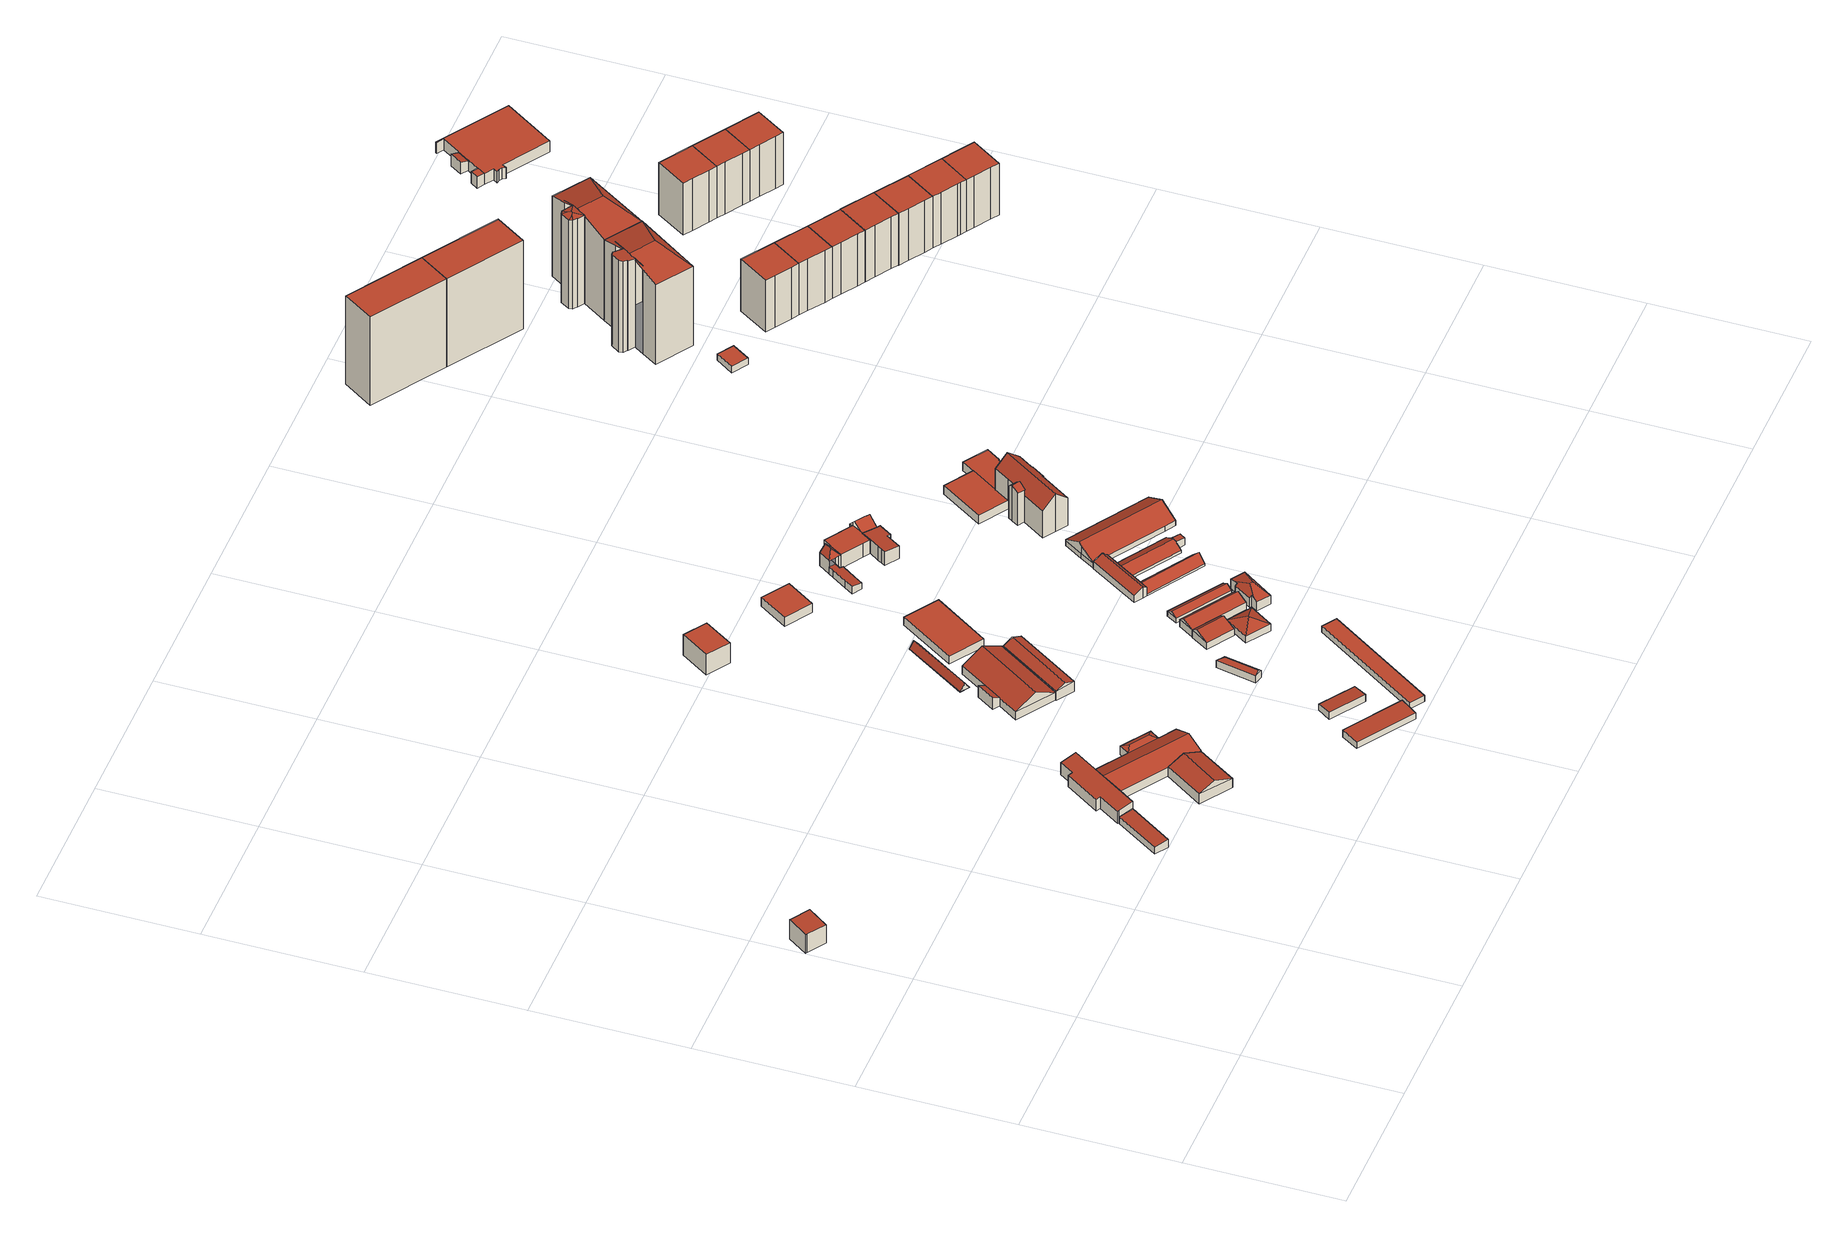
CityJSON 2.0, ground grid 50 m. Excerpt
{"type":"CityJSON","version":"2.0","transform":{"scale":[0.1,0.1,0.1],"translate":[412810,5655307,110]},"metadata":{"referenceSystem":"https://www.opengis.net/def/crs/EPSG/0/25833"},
"CityObjects":{
"building1":{"type":"Building","attributes":{"Dachtyp_tdc":"tdcPolyFlatRoof","Gemeindeschluessel":14612000,"Dachneigung":3.54,"QualitaetDacherkennung":55,"Geometrietyp2DReferenz":"3000","measuredHeight":7.43,"function":"31001_2000","roofType":"2100"},"geometry":[{"type":"Solid","lod":"2","boundaries":[[[[0,1,2,3]],[[1,4,5,2]],[[4,6,7,5]],[[6,8,9,7]],[[8,10,11,9]],[[10,0,3,11]],[[10,8,6,4,1,0]],[[3,2,5,7,9,11]]]],"semantics":{"surfaces":[{"type":"WallSurface"},{"type":"RoofSurface"},{"type":"GroundSurface"}],"values":[[0,0,0,0,0,0,1,2]]}}]},
"building2":{"type":"Building","attributes":{"name":"Botanischer Garten der Technischen Universität Dresden","Dachtyp_tdc":"tdcPolyFlatRoof","Gemeindeschluessel":14612000,"Dachneigung":5.53,"QualitaetDacherkennung":78,"Geometrietyp2DReferenz":"3000","measuredHeight":3,"function":"31001_3023","roofType":"2100"},"geometry":[{"type":"Solid","lod":"2","boundaries":[[[[12,13,14,15]],[[13,16,17,14]],[[16,18,19,17]],[[18,12,15,19]],[[18,16,13,12]],[[15,14,17,19]]]],"semantics":{"surfaces":[{"type":"WallSurface"},{"type":"RoofSurface"},{"type":"GroundSurface"}],"values":[[0,0,0,0,1,2]]}}]},
"building3":{"type":"Building","attributes":{"name":"Botanischer Garten der Technischen Universität Dresden","Dachtyp_tdc":"tdcPolyFlatRoof","Gemeindeschluessel":14612000,"Dachneigung":10.25,"QualitaetDacherkennung":73,"Geometrietyp2DReferenz":"3000","measuredHeight":5.51,"function":"31001_3023","roofType":"2100"},"geometry":[{"type":"Solid","lod":"2","boundaries":[[[[20,21,22,23]],[[21,24,25,22]],[[24,26,27,25]],[[26,28,29,27]],[[28,30,31,29]],[[30,32,33,31]],[[32,34,35,33]],[[34,36,37,35]],[[36,38,39,37]],[[38,40,41,39]],[[40,20,23,41]],[[40,38,36,34,32,30,28,26,24,21,20]],[[23,22,25,27,29,31,33,35,37,39,41]]]],"semantics":{"surfaces":[{"type":"WallSurface"},{"type":"RoofSurface"},{"type":"GroundSurface"}],"values":[[0,0,0,0,0,0,0,0,0,0,0,1,2]]}}]},
"building4":{"type":"Building","attributes":{"name":"Botanischer Garten der Technischen Universität Dresden","Dachtyp_tdc":"tdcGableRoof","Gemeindeschluessel":14612000,"Dachneigung":22.83,"QualitaetDacherkennung":67,"Geometrietyp2DReferenz":"3000","measuredHeight":5.96,"function":"31001_3023","roofType":"3100"},"geometry":[{"type":"Solid","lod":"2","boundaries":[[[[42,43,44,45]],[[43,46,47,44]],[[46,48,49,47]],[[48,42,45,49]],[[46,43,50]],[[42,48,51]],[[43,42,51,50]],[[48,46,50,51]],[[45,44,47,49]]]],"semantics":{"surfaces":[{"type":"WallSurface"},{"type":"RoofSurface"},{"type":"GroundSurface"}],"values":[[0,0,0,0,0,0,1,1,2]]}}]},
"building5":{"type":"Building","attributes":{"name":"Botanischer Garten der Technischen Universität Dresden","Gemeindeschluessel":14612000,"Geometrietyp2DReferenz":"3000","function":"31001_3023","roofType":"9999"},"children":["building5-1","building5-2"]},
"building5-1":{"type":"BuildingPart","attributes":{"Dachtyp_tdc":"tdcFreeFormRoof","Dachneigung":22.62,"QualitaetDacherkennung":15,"Geometrietyp2DReferenz":"3000","measuredHeight":3.88,"roofType":"5000"},"parents":["building5"],"geometry":[{"type":"MultiSurface","lod":"2","boundaries":[[[52,53,54,55]],[[53,56,57,54]],[[56,58,59,57]],[[60,58,56]],[[61,60,56,53]],[[61,53,52]],[[60,61,52,58]],[[55,54,57,59]]],"semantics":{"surfaces":[{"type":"WallSurface"},{"type":"RoofSurface"},{"type":"GroundSurface"}],"values":[0,0,0,1,1,1,1,2]}}]},
"building5-2":{"type":"BuildingPart","attributes":{"Dachtyp_tdc":"tdcGableRoof","Dachneigung":22.24,"QualitaetDacherkennung":70,"Geometrietyp2DReferenz":"3000","measuredHeight":5.74,"roofType":"3100"},"parents":["building5"],"geometry":[{"type":"MultiSurface","lod":"2","boundaries":[[[62,63,64,59,58]],[[63,65,66,64]],[[65,67,68,66]],[[67,69,70,68]],[[69,71,72,70]],[[71,73,74,72]],[[73,75,52,55,74]],[[63,62,75,73,76,77,65]],[[69,67,77,76,71]],[[65,77,67]],[[76,73,71]],[[55,59,64,66,68,70,72,74]]],"semantics":{"surfaces":[{"type":"WallSurface"},{"type":"RoofSurface"},{"type":"GroundSurface"}],"values":[0,0,0,0,0,0,0,1,1,0,0,2]}}]},
"building6":{"type":"Building","attributes":{"name":"Botanischer Garten der Technischen Universität Dresden","Dachtyp_tdc":"tdcPolyFlatRoof","Gemeindeschluessel":14612000,"Dachneigung":4.32,"QualitaetDacherkennung":72,"Geometrietyp2DReferenz":"3000","measuredHeight":2.77,"function":"31001_3023","roofType":"2100"},"geometry":[{"type":"Solid","lod":"2","boundaries":[[[[78,79,80,81]],[[79,82,83,80]],[[82,84,85,83]],[[84,78,81,85]],[[84,82,79,78]],[[81,80,83,85]]]],"semantics":{"surfaces":[{"type":"WallSurface"},{"type":"RoofSurface"},{"type":"GroundSurface"}],"values":[[0,0,0,0,1,2]]}}]},
"building7":{"type":"Building","attributes":{"name":"Botanischer Garten der Technischen Universität Dresden","Dachtyp_tdc":"tdcPolyFlatRoof","Gemeindeschluessel":14612000,"Dachneigung":4.02,"QualitaetDacherkennung":81,"Geometrietyp2DReferenz":"3000","measuredHeight":2.57,"function":"31001_3023","roofType":"2100"},"geometry":[{"type":"Solid","lod":"2","boundaries":[[[[86,87,88,89]],[[87,90,91,88]],[[90,92,93,91]],[[92,86,89,93]],[[92,90,87,86]],[[89,88,91,93]]]],"semantics":{"surfaces":[{"type":"WallSurface"},{"type":"RoofSurface"},{"type":"GroundSurface"}],"values":[[0,0,0,0,1,2]]}}]},
"building8":{"type":"Building","attributes":{"name":"Botanischer Garten der Technischen Universität Dresden","Gemeindeschluessel":14612000,"Geometrietyp2DReferenz":"3000","function":"31001_3023","roofType":"9999"},"children":["building8-1","building8-2"]},
"building8-1":{"type":"BuildingPart","attributes":{"Dachtyp_tdc":"tdcGableRoof","Dachneigung":27.25,"QualitaetDacherkennung":62,"Geometrietyp2DReferenz":"3000","measuredHeight":6.7,"roofType":"3100"},"parents":["building8"],"geometry":[{"type":"MultiSurface","lod":"2","boundaries":[[[94,95,96,97]],[[95,98,99,96]],[[98,100,101,99]],[[100,102,103,101]],[[102,104,105,103]],[[104,102,106,107,95,94]],[[98,107,106,100]],[[106,102,100]],[[95,107,98]],[[105,97,96,99,101,103]]],"semantics":{"surfaces":[{"type":"WallSurface"},{"type":"RoofSurface"},{"type":"GroundSurface"}],"values":[0,0,0,0,0,1,1,0,0,2]}}]},
"building8-2":{"type":"BuildingPart","attributes":{"Dachtyp_tdc":"tdcPolyFlatRoof","Dachneigung":26.25,"QualitaetDacherkennung":67,"Geometrietyp2DReferenz":"3000","measuredHeight":4.37,"roofType":"2100"},"parents":["building8"],"geometry":[{"type":"MultiSurface","lod":"2","boundaries":[[[108,109,94,97,110]],[[111,112,113,105,104]],[[112,108,110,113]],[[112,111,109,108]],[[110,97,105,113]]],"semantics":{"surfaces":[{"type":"WallSurface"},{"type":"RoofSurface"},{"type":"GroundSurface"}],"values":[0,0,0,1,2]}}]},
"building9":{"type":"Building","attributes":{"name":"Botanischer Garten der Technischen Universität Dresden","Dachtyp_tdc":"tdcFreeFormRoof","Gemeindeschluessel":14612000,"Dachneigung":52.84,"QualitaetDacherkennung":47,"Geometrietyp2DReferenz":"3000","measuredHeight":2.51,"function":"31001_3023","roofType":"5000"},"geometry":[{"type":"Solid","lod":"2","boundaries":[[[[114,115,116,117]],[[115,118,119,116]],[[118,120,121,119]],[[120,114,117,121]],[[122,120,118]],[[123,122,118,115]],[[123,115,114]],[[122,123,114,120]],[[117,116,119,121]]]],"semantics":{"surfaces":[{"type":"WallSurface"},{"type":"RoofSurface"},{"type":"GroundSurface"}],"values":[[0,0,0,0,0,1,0,1,2]]}}]},
"building10":{"type":"Building","attributes":{"name":"Botanischer Garten der Technischen Universität Dresden","Dachtyp_tdc":"tdcGableRoof","Gemeindeschluessel":14612000,"Dachneigung":26.02,"QualitaetDacherkennung":59,"Geometrietyp2DReferenz":"3000","measuredHeight":5.06,"function":"31001_3023","roofType":"3100"},"geometry":[{"type":"Solid","lod":"2","boundaries":[[[[124,125,126,127]],[[125,128,129,126]],[[128,130,131,129]],[[130,124,127,131]],[[128,125,132]],[[124,130,133]],[[125,124,133,132]],[[130,128,132,133]],[[127,126,129,131]]]],"semantics":{"surfaces":[{"type":"WallSurface"},{"type":"RoofSurface"},{"type":"GroundSurface"}],"values":[[0,0,0,0,0,0,1,1,2]]}}]},
"building11":{"type":"Building","attributes":{"name":"Botanischer Garten der Technischen Universität Dresden","Dachtyp_tdc":"tdcFreeFormRoof","Gemeindeschluessel":14612000,"Dachneigung":35.93,"QualitaetDacherkennung":25,"Geometrietyp2DReferenz":"3000","measuredHeight":3.64,"function":"31001_3023","roofType":"5000"},"geometry":[{"type":"Solid","lod":"2","boundaries":[[[[134,135,136,137]],[[135,138,139,136]],[[138,140,141,139]],[[140,134,137,141]],[[142,143,140,138]],[[142,138,135]],[[143,142,135,134]],[[143,134,140]],[[137,136,139,141]]]],"semantics":{"surfaces":[{"type":"WallSurface"},{"type":"RoofSurface"},{"type":"GroundSurface"}],"values":[[0,0,0,0,1,1,1,0,2]]}}]},
"building12":{"type":"Building","attributes":{"Dachtyp_tdc":"tdcPolyFlatRoof","Gemeindeschluessel":14612000,"Dachneigung":0,"QualitaetDacherkennung":75,"Geometrietyp2DReferenz":"3000","measuredHeight":7.71,"function":"31001_2000","roofType":"1000"},"geometry":[{"type":"Solid","lod":"2","boundaries":[[[[144,145,146,147]],[[145,148,149,146]],[[148,150,151,149]],[[150,144,147,151]],[[150,148,145,144]],[[147,146,149,151]]]],"semantics":{"surfaces":[{"type":"WallSurface"},{"type":"RoofSurface"},{"type":"GroundSurface"}],"values":[[0,0,0,0,1,2]]}}]},
"building13":{"type":"Building","attributes":{"name":"Botanischer Garten der Technischen Universität Dresden","Dachtyp_tdc":"tdcPolyFlatRoof","Gemeindeschluessel":14612000,"Dachneigung":0,"QualitaetDacherkennung":78,"Geometrietyp2DReferenz":"3000","measuredHeight":2.26,"function":"31001_3023","roofType":"1000"},"geometry":[{"type":"Solid","lod":"2","boundaries":[[[[152,153,154,155]],[[153,156,157,154]],[[156,158,159,157]],[[158,152,155,159]],[[158,156,153,152]],[[155,154,157,159]]]],"semantics":{"surfaces":[{"type":"WallSurface"},{"type":"RoofSurface"},{"type":"GroundSurface"}],"values":[[0,0,0,0,1,2]]}}]},
"building14":{"type":"Building","attributes":{"name":"Botanischer Garten der Technischen Universität Dresden","Dachtyp_tdc":"tdcPolyFlatRoof","Gemeindeschluessel":14612000,"Dachneigung":0,"QualitaetDacherkennung":34,"Geometrietyp2DReferenz":"3000","measuredHeight":3,"function":"31001_3023","roofType":"1000"},"geometry":[{"type":"Solid","lod":"2","boundaries":[[[[160,161,162,163]],[[161,164,165,162]],[[164,166,167,165]],[[166,160,163,167]],[[166,164,161,160]],[[163,162,165,167]]]],"semantics":{"surfaces":[{"type":"WallSurface"},{"type":"RoofSurface"},{"type":"GroundSurface"}],"values":[[0,0,0,0,1,2]]}}]},
"building15":{"type":"Building","attributes":{"name":"Botanischer Garten der Technischen Universität Dresden","Dachtyp_tdc":"tdcGableRoof","Gemeindeschluessel":14612000,"Dachneigung":20.56,"QualitaetDacherkennung":50,"Geometrietyp2DReferenz":"3000","measuredHeight":4.34,"function":"31001_3023","roofType":"3100"},"geometry":[{"type":"Solid","lod":"2","boundaries":[[[[168,169,170,171]],[[169,172,173,170]],[[172,174,175,173]],[[174,168,171,175]],[[172,169,176]],[[168,174,177]],[[169,168,177,176]],[[174,172,176,177]],[[171,170,173,175]]]],"semantics":{"surfaces":[{"type":"WallSurface"},{"type":"RoofSurface"},{"type":"GroundSurface"}],"values":[[0,0,0,0,0,0,1,1,2]]}}]},
"building16":{"type":"Building","attributes":{"name":"Botanischer Garten der Technischen Universität Dresden","Dachtyp_tdc":"tdcFreeFormRoof","Gemeindeschluessel":14612000,"Dachneigung":25.49,"QualitaetDacherkennung":22,"Geometrietyp2DReferenz":"3000","measuredHeight":4.76,"function":"31001_3023","roofType":"5000"},"geometry":[{"type":"Solid","lod":"2","boundaries":[[[[178,179,180,181]],[[179,182,183,180]],[[182,184,185,183]],[[184,178,181,185]],[[186,187,184,182]],[[186,182,179]],[[187,186,179,178]],[[187,178,184]],[[181,180,183,185]]]],"semantics":{"surfaces":[{"type":"WallSurface"},{"type":"RoofSurface"},{"type":"GroundSurface"}],"values":[[0,0,0,0,1,1,1,1,2]]}}]},
"building17":{"type":"Building","attributes":{"Dachtyp_tdc":"tdcPolyFlatRoof","Gemeindeschluessel":14612000,"Dachneigung":0,"QualitaetDacherkennung":91,"Geometrietyp2DReferenz":"3000","measuredHeight":3.35,"function":"31001_2000","roofType":"1000"},"geometry":[{"type":"Solid","lod":"2","boundaries":[[[[188,189,190,191]],[[189,192,193,190]],[[192,194,195,193]],[[194,188,191,195]],[[194,192,189,188]],[[191,190,193,195]]]],"semantics":{"surfaces":[{"type":"WallSurface"},{"type":"RoofSurface"},{"type":"GroundSurface"}],"values":[[0,0,0,0,1,2]]}}]},
"building18":{"type":"Building","attributes":{"name":"Botanischer Garten der Technischen Universität Dresden","Dachtyp_tdc":"tdcGableRoof","Gemeindeschluessel":14612000,"Dachneigung":21.24,"QualitaetDacherkennung":56,"Geometrietyp2DReferenz":"3000","measuredHeight":4.22,"function":"31001_3023","roofType":"3100"},"geometry":[{"type":"Solid","lod":"2","boundaries":[[[[196,197,198,199]],[[197,200,201,198]],[[200,202,203,201]],[[202,196,199,203]],[[200,197,204]],[[196,202,205]],[[197,196,205,204]],[[202,200,204,205]],[[199,198,201,203]]]],"semantics":{"surfaces":[{"type":"WallSurface"},{"type":"RoofSurface"},{"type":"GroundSurface"}],"values":[[0,0,0,0,0,0,1,1,2]]}}]},
"building19":{"type":"Building","attributes":{"name":"Botanischer Garten der Technischen Universität Dresden","Dachtyp_tdc":"tdcGableRoof","Gemeindeschluessel":14612000,"Dachneigung":30.75,"QualitaetDacherkennung":60,"Geometrietyp2DReferenz":"3000","measuredHeight":3.03,"function":"31001_3023","roofType":"3100"},"geometry":[{"type":"Solid","lod":"2","boundaries":[[[[206,207,208,209]],[[207,210,211,208]],[[210,212,213,211]],[[212,206,209,213]],[[210,207,214]],[[206,212,215]],[[207,206,215,214]],[[212,210,214,215]],[[209,208,211,213]]]],"semantics":{"surfaces":[{"type":"WallSurface"},{"type":"RoofSurface"},{"type":"GroundSurface"}],"values":[[0,0,0,0,0,0,1,1,2]]}}]},
"building20":{"type":"Building","attributes":{"name":"Botanischer Garten der Technischen Universität Dresden","Dachtyp_tdc":"tdcFreeFormRoof","Gemeindeschluessel":14612000,"Dachneigung":17.38,"QualitaetDacherkennung":49,"Geometrietyp2DReferenz":"3000","measuredHeight":5.72,"function":"31001_3023","roofType":"5000"},"geometry":[{"type":"Solid","lod":"2","boundaries":[[[[216,217,218,219]],[[217,220,221,218]],[[220,222,223,221]],[[222,224,225,223]],[[224,226,227,225]],[[226,228,229,227]],[[228,230,231,229]],[[230,216,219,231]],[[232,233,224,222,220,217,234]],[[228,235,230]],[[230,235,232,234,216]],[[228,226,233,232,235]],[[217,216,234]],[[226,224,233]],[[219,218,221,223,225,227,229,231]]]],"semantics":{"surfaces":[{"type":"WallSurface"},{"type":"RoofSurface"},{"type":"GroundSurface"}],"values":[[0,0,0,0,0,0,0,0,1,1,1,1,0,0,2]]}}]},
"building21":{"type":"Building","attributes":{"name":"Botanischer Garten der Technischen Universität Dresden","Dachtyp_tdc":"tdcGableRoof","Gemeindeschluessel":14612000,"Dachneigung":25,"QualitaetDacherkennung":39,"Geometrietyp2DReferenz":"3000","measuredHeight":4.21,"function":"31001_3023","roofType":"3100"},"geometry":[{"type":"Solid","lod":"2","boundaries":[[[[236,237,238,239]],[[237,240,241,238]],[[240,242,243,241]],[[242,244,245,243]],[[244,246,247,245]],[[246,248,249,247]],[[248,250,251,249]],[[250,252,253,251]],[[252,254,255,253]],[[254,256,257,255]],[[256,236,239,257]],[[252,250,248,246]],[[246,244,242,240,237,236,256,254,252]],[[239,238,241,243,245,247,249,251,253,255,257]]]],"semantics":{"surfaces":[{"type":"WallSurface"},{"type":"RoofSurface"},{"type":"GroundSurface"}],"values":[[0,0,0,0,0,0,0,0,0,0,0,1,1,2]]}}]},
"building22":{"type":"Building","attributes":{"name":"Botanischer Garten der Technischen Universität Dresden","Dachtyp_tdc":"tdcFreeFormRoof","Gemeindeschluessel":14612000,"Dachneigung":41.84,"QualitaetDacherkennung":37,"Geometrietyp2DReferenz":"3000","measuredHeight":3.21,"function":"31001_3023","roofType":"5000"},"geometry":[{"type":"Solid","lod":"2","boundaries":[[[[258,259,260,261]],[[259,262,263,260]],[[262,264,265,263]],[[264,258,261,265]],[[266,264,262]],[[267,266,262,259]],[[267,259,258]],[[266,267,258,264]],[[261,260,263,265]]]],"semantics":{"surfaces":[{"type":"WallSurface"},{"type":"RoofSurface"},{"type":"GroundSurface"}],"values":[[0,0,0,0,0,1,0,1,2]]}}]},
"building23":{"type":"Building","attributes":{"name":"Botanischer Garten der Technischen Universität Dresden","Gemeindeschluessel":14612000,"Geometrietyp2DReferenz":"3000","function":"31001_3023","roofType":"9999"},"children":["building23-1","building23-2","building23-3","building23-4"]},
"building23-1":{"type":"BuildingPart","attributes":{"Dachtyp_tdc":"tdcPolyFlatRoof","Dachneigung":5.89,"QualitaetDacherkennung":60,"Geometrietyp2DReferenz":"3000","measuredHeight":2.79,"roofType":"2100"},"parents":["building23"],"geometry":[{"type":"MultiSurface","lod":"2","boundaries":[[[268,269,270,271]],[[269,272,273,270]],[[272,274,275,273]],[[274,276,277,275]],[[276,278,279,277]],[[278,280,281,279]],[[280,282,283,281]],[[282,284,285,283]],[[284,282,280,278,276,274,272,269,268]],[[271,270,273,275,277,279,281,283,285]]],"semantics":{"surfaces":[{"type":"WallSurface"},{"type":"RoofSurface"},{"type":"GroundSurface"}],"values":[0,0,0,0,0,0,0,0,1,2]}}]},
"building23-2":{"type":"BuildingPart","attributes":{"Dachtyp_tdc":"tdcPolyFlatRoof","Dachneigung":0,"QualitaetDacherkennung":46,"Geometrietyp2DReferenz":"3000","measuredHeight":5.2,"roofType":"1000"},"parents":["building23"],"geometry":[{"type":"MultiSurface","lod":"2","boundaries":[[[286,287,288,289,290]],[[287,291,292,288]],[[291,293,294,292]],[[295,296,297,298,299]],[[296,300,301,302,297]],[[296,295,293,291,287,286,303,300]],[[302,289,288,292,294,298,297]]],"semantics":{"surfaces":[{"type":"WallSurface"},{"type":"RoofSurface"},{"type":"GroundSurface"}],"values":[0,0,0,0,0,1,2]}}]},
"building23-3":{"type":"BuildingPart","attributes":{"Dachtyp_tdc":"tdcFreeFormRoof","Dachneigung":46.63,"QualitaetDacherkennung":18,"Geometrietyp2DReferenz":"3000","measuredHeight":7.2,"roofType":"5000"},"parents":["building23"],"geometry":[{"type":"MultiSurface","lod":"2","boundaries":[[[304,305,306,294]],[[305,307,268,271,306]],[[308,309,310,285,284]],[[309,311,312,310]],[[311,299,298,312]],[[311,309,308,313]],[[308,307,305,304,313]],[[304,299,311,313]],[[306,271,285,310,312,298,294]]],"semantics":{"surfaces":[{"type":"WallSurface"},{"type":"RoofSurface"},{"type":"GroundSurface"}],"values":[0,0,0,0,0,1,1,1,2]}}]},
"building23-4":{"type":"BuildingPart","attributes":{"Dachtyp_tdc":"tdcGableRoof","Dachneigung":36.79,"QualitaetDacherkennung":11,"Geometrietyp2DReferenz":"3000","measuredHeight":7.29,"roofType":"3100"},"parents":["building23"],"geometry":[{"type":"MultiSurface","lod":"2","boundaries":[[[314,315,316,317]],[[315,290,289,316]],[[301,318,319,302]],[[318,314,317,319]],[[318,320,321,322,314]],[[315,322,321,303,290]],[[300,320,301]],[[301,320,318]],[[314,322,315]],[[317,316,289,302,319]]],"semantics":{"surfaces":[{"type":"WallSurface"},{"type":"RoofSurface"},{"type":"GroundSurface"}],"values":[0,0,0,0,1,1,0,0,0,2]}}]},
"building24":{"type":"Building","attributes":{"name":"Botanischer Garten der Technischen Universität Dresden","Dachtyp_tdc":"tdcPolyFlatRoof","Gemeindeschluessel":14612000,"Dachneigung":5.19,"QualitaetDacherkennung":68,"Geometrietyp2DReferenz":"3000","measuredHeight":5.17,"function":"31001_3023","roofType":"2100"},"geometry":[{"type":"Solid","lod":"2","boundaries":[[[[323,324,325,326]],[[324,327,328,325]],[[327,329,330,328]],[[329,331,332,330]],[[331,333,334,332]],[[333,335,336,334]],[[335,337,338,336]],[[337,339,340,338]],[[339,341,342,340]],[[341,323,326,342]],[[341,339,337,335,333,331,329,327,324,323]],[[326,325,328,330,332,334,336,338,340,342]]]],"semantics":{"surfaces":[{"type":"WallSurface"},{"type":"RoofSurface"},{"type":"GroundSurface"}],"values":[[0,0,0,0,0,0,0,0,0,0,1,2]]}}]},
"building25":{"type":"Building","attributes":{"name":"Botanischer Garten der Technischen Universität Dresden","Gemeindeschluessel":14612000,"Geometrietyp2DReferenz":"3000","function":"31001_3023","roofType":"9999"},"children":["building25-1","building25-2"]},
"building25-1":{"type":"BuildingPart","attributes":{"Dachtyp_tdc":"tdcPolyFlatRoof","Dachneigung":4.58,"QualitaetDacherkennung":38,"Geometrietyp2DReferenz":"3000","measuredHeight":3,"roofType":"2100"},"parents":["building25"],"geometry":[{"type":"MultiSurface","lod":"2","boundaries":[[[343,344,345,346,347]],[[348,349,350]],[[348,351,352,349]],[[351,343,347,352]],[[351,348,353,354,355,344,343]],[[347,346,356,349,352]]],"semantics":{"surfaces":[{"type":"WallSurface"},{"type":"RoofSurface"},{"type":"GroundSurface"}],"values":[0,0,0,0,1,2]}}]},
"building25-2":{"type":"BuildingPart","attributes":{"Dachtyp_tdc":"tdcGableRoof","Dachneigung":31.6,"QualitaetDacherkennung":53,"Geometrietyp2DReferenz":"3000","measuredHeight":3.16,"roofType":"3100"},"parents":["building25"],"geometry":[{"type":"MultiSurface","lod":"2","boundaries":[[[357,358,359,360]],[[358,361,362,359]],[[361,350,349,362]],[[345,363,364,346]],[[365,353,350,361,358,357]],[[357,366,363,345,355,365]],[[364,367,360,359,362,349,356,346]],[[363,366,367,364]],[[366,357,360,367]]],"semantics":{"surfaces":[{"type":"WallSurface"},{"type":"RoofSurface"},{"type":"GroundSurface"}],"values":[0,0,0,0,1,1,2,0,0]}}]},
"building26":{"type":"Building","attributes":{"name":"Botanischer Garten der Technischen Universität Dresden","Dachtyp_tdc":"tdcGableRoof","Gemeindeschluessel":14612000,"Dachneigung":29.39,"QualitaetDacherkennung":63,"Geometrietyp2DReferenz":"3000","measuredHeight":5.51,"function":"31001_3023","roofType":"3100"},"geometry":[{"type":"Solid","lod":"2","boundaries":[[[[368,369,370,371]],[[372,373,374,375,376]],[[377,373,372]],[[378,379,380,381,382,383,384]],[[385,386,379,378]],[[386,377,380,379]],[[377,372,381,380]],[[372,376,382,381]],[[376,368,383,382]],[[368,371,384,383]],[[371,385,378,384]],[[386,385,371,370,374,373,377]],[[375,374,370,369]],[[376,375,369,368]]]],"semantics":{"surfaces":[{"type":"WallSurface"},{"type":"GroundSurface"},{"type":"RoofSurface"}],"values":[[0,0,0,1,0,0,0,0,0,0,0,2,2,0]]}}]},
"building27":{"type":"Building","attributes":{"name":"Botanischer Garten der Technischen Universität Dresden","Gemeindeschluessel":14612000,"Geometrietyp2DReferenz":"3000","function":"31001_3023","roofType":"9999"},"children":["building27-1","building27-2"]},
"building27-1":{"type":"BuildingPart","attributes":{"Dachtyp_tdc":"tdcFreeFormRoof","Dachneigung":41.44,"QualitaetDacherkennung":62,"Geometrietyp2DReferenz":"3000","measuredHeight":14.4,"roofType":"5000"},"parents":["building27"],"geometry":[{"type":"MultiSurface","lod":"2","boundaries":[[[387,388,389,390]],[[388,391,392,389]],[[391,393,394,392]],[[393,395,396,394]],[[395,397,398,396]],[[397,399,400,398]],[[401,402,403,404]],[[402,405,406,403]],[[405,407,408,406]],[[407,409,410,408]],[[409,411,412,410]],[[411,387,390,412]],[[407,405,402,401,413,414,399,397,395]],[[395,393,391,388,387,411,409,407]],[[390,389,392,394,396,398,400,415,416,404,403,406,408,410,412]]],"semantics":{"surfaces":[{"type":"WallSurface"},{"type":"RoofSurface"},{"type":"GroundSurface"}],"values":[0,0,0,0,0,0,0,0,0,0,0,0,1,1,2]}}]},
"building27-2":{"type":"BuildingPart","attributes":{"Dachtyp_tdc":"tdcGableRoof","Dachneigung":30.18,"QualitaetDacherkennung":36,"Geometrietyp2DReferenz":"3000","measuredHeight":13.61,"roofType":"3100"},"parents":["building27"],"geometry":[{"type":"MultiSurface","lod":"2","boundaries":[[[417,418,419,400,399]],[[418,420,421,419]],[[420,422,423,421]],[[422,424,401,404,423]],[[420,418,417,425,426]],[[426,424,422,420]],[[416,415,400,419,421,423,404]]],"semantics":{"surfaces":[{"type":"WallSurface"},{"type":"RoofSurface"},{"type":"GroundSurface"}],"values":[0,0,0,0,1,1,2]}}]},
"building28":{"type":"Building","attributes":{"name":"Botanischer Garten der Technischen Universität Dresden","Gemeindeschluessel":14612000,"Geometrietyp2DReferenz":"3000","function":"31001_3023","roofType":"9999"},"children":["building28-1","building28-2"]},
"building28-1":{"type":"BuildingPart","attributes":{"Dachtyp_tdc":"tdcPolyFlatRoof","Dachneigung":0,"QualitaetDacherkennung":59,"Geometrietyp2DReferenz":"3000","measuredHeight":3.08,"roofType":"1000"},"parents":["building28"],"geometry":[{"type":"MultiSurface","lod":"2","boundaries":[[[427,428,429,430]],[[428,431,432,429]],[[431,433,434,432]],[[433,435,436,434]],[[435,437,438,436]],[[437,439,440,438]],[[439,437,435,433,431,428,427]],[[430,429,432,434,436,438,440]]],"semantics":{"surfaces":[{"type":"WallSurface"},{"type":"RoofSurface"},{"type":"GroundSurface"}],"values":[0,0,0,0,0,0,1,2]}}]},
"building28-2":{"type":"BuildingPart","attributes":{"Dachtyp_tdc":"tdcPolyFlatRoof","Dachneigung":0,"QualitaetDacherkennung":82,"Geometrietyp2DReferenz":"3000","measuredHeight":3.12,"roofType":"1000"},"parents":["building28"],"geometry":[{"type":"MultiSurface","lod":"2","boundaries":[[[441,442,430,443]],[[442,427,430]],[[444,440,439]],[[444,445,446,440]],[[445,447,448,446]],[[447,441,443,448]],[[447,445,444,442,441]],[[443,430,440,446,448]]],"semantics":{"surfaces":[{"type":"WallSurface"},{"type":"RoofSurface"},{"type":"GroundSurface"}],"values":[0,0,0,0,0,0,1,2]}}]},
"building29":{"type":"Building","attributes":{"Dachtyp_tdc":"tdcPolyFlatRoof","Gemeindeschluessel":14612000,"Dachneigung":0,"QualitaetDacherkennung":45,"Geometrietyp2DReferenz":"3000","measuredHeight":33.74,"function":"31001_9998","roofType":"1000"},"geometry":[{"type":"Solid","lod":"2","boundaries":[[[[449,450,451,452]],[[450,453,454,451]],[[453,455,456,454]],[[455,449,452,456]],[[455,453,450,449]],[[452,451,454,456]]]],"semantics":{"surfaces":[{"type":"WallSurface"},{"type":"RoofSurface"},{"type":"GroundSurface"}],"values":[[0,0,0,0,1,2]]}}]},
"building30":{"type":"Building","attributes":{"Dachtyp_tdc":"tdcPolyFlatRoof","Gemeindeschluessel":14612000,"Dachneigung":0,"QualitaetDacherkennung":86,"Geometrietyp2DReferenz":"3000","measuredHeight":2.37,"function":"31001_9998","roofType":"1000"},"geometry":[{"type":"Solid","lod":"2","boundaries":[[[[457,458,459,460]],[[458,461,462,459]],[[461,463,464,462]],[[463,457,460,464]],[[463,461,458,457]],[[460,459,462,464]]]],"semantics":{"surfaces":[{"type":"WallSurface"},{"type":"RoofSurface"},{"type":"GroundSurface"}],"values":[[0,0,0,0,1,2]]}}]},
"building31":{"type":"Building","attributes":{"Dachtyp_tdc":"tdcPolyFlatRoof","Gemeindeschluessel":14612000,"Dachneigung":0,"QualitaetDacherkennung":43,"Geometrietyp2DReferenz":"3000","measuredHeight":33.72,"function":"31001_9998","roofType":"1000"},"geometry":[{"type":"Solid","lod":"2","boundaries":[[[[450,449,452,451]],[[449,465,466,452]],[[465,467,468,466]],[[467,450,451,468]],[[467,465,449,450]],[[451,452,466,468]]]],"semantics":{"surfaces":[{"type":"WallSurface"},{"type":"RoofSurface"},{"type":"GroundSurface"}],"values":[[0,0,0,0,1,2]]}}]},
"building32":{"type":"Building","attributes":{"Gemeindeschluessel":14612000,"Geometrietyp2DReferenz":"3000","function":"31001_9998","roofType":"9999"},"children":["building32-1","building32-2"]},
"building32-1":{"type":"BuildingPart","attributes":{"Dachtyp_tdc":"tdcHipAndGableRoof","Dachneigung":16.52,"QualitaetDacherkennung":16,"Geometrietyp2DReferenz":"3000","measuredHeight":33.97,"roofType":"5000"},"parents":["building32"],"geometry":[{"type":"MultiSurface","lod":"2","boundaries":[[[469,470,471,472]],[[470,473,474,471]],[[473,475,476,474]],[[475,477,478,476]],[[477,479,480,478]],[[475,473,481]],[[473,470,469,482,483,481]],[[483,484,479,477,475,481]],[[485,472,471,474,476,478,480]]],"semantics":{"surfaces":[{"type":"WallSurface"},{"type":"RoofSurface"},{"type":"GroundSurface"}],"values":[0,0,0,0,0,1,1,1,2]}}]},
"building32-2":{"type":"BuildingPart","attributes":{"Dachtyp_tdc":"tdcPolyFlatRoof","Dachneigung":12.11,"QualitaetDacherkennung":37,"Geometrietyp2DReferenz":"3000","measuredHeight":34.78,"roofType":"2100"},"parents":["building32"],"geometry":[{"type":"MultiSurface","lod":"2","boundaries":[[[486,487,488,489]],[[487,490,491,488]],[[490,492,493,491]],[[492,494,495,496,493]],[[497,469,472,469]],[[498,479,480,479]],[[499,500,501,502,503]],[[500,504,505,501]],[[504,506,507,505]],[[506,508,509,507]],[[508,486,489,509]],[[508,506,504,500,499,498,510,484,511,482,512,497,494,492,490,487,486]],[[489,488,491,493,496,472,513,485,514,480,502,501,505,507,509]]],"semantics":{"surfaces":[{"type":"WallSurface"},{"type":"RoofSurface"},{"type":"GroundSurface"}],"values":[0,0,0,0,0,0,0,0,0,0,0,1,2]}}]},
"building33":{"type":"Building","attributes":{"Dachtyp_tdc":"tdcPolyFlatRoof","Gemeindeschluessel":14612000,"Dachneigung":0,"QualitaetDacherkennung":52,"Geometrietyp2DReferenz":"3000","measuredHeight":19.74,"function":"31001_9998","roofType":"1000"},"geometry":[{"type":"Solid","lod":"2","boundaries":[[[[515,516,517,518]],[[516,519,520,517]],[[519,521,522,520]],[[521,523,524,522]],[[523,525,526,524]],[[525,515,518,526]],[[525,523,521,519,516,515]],[[518,517,520,522,524,526]]]],"semantics":{"surfaces":[{"type":"WallSurface"},{"type":"RoofSurface"},{"type":"GroundSurface"}],"values":[[0,0,0,0,0,0,1,2]]}}]},
"building34":{"type":"Building","attributes":{"Dachtyp_tdc":"tdcPolyFlatRoof","Gemeindeschluessel":14612000,"Dachneigung":0,"QualitaetDacherkennung":51,"Geometrietyp2DReferenz":"3000","measuredHeight":19.69,"function":"31001_9998","roofType":"1000"},"geometry":[{"type":"Solid","lod":"2","boundaries":[[[[527,528,529,530]],[[528,531,532,529]],[[531,523,524,532]],[[523,521,522,524]],[[521,533,534,522]],[[533,527,530,534]],[[533,521,523,531,528,527]],[[530,529,532,524,522,534]]]],"semantics":{"surfaces":[{"type":"WallSurface"},{"type":"RoofSurface"},{"type":"GroundSurface"}],"values":[[0,0,0,0,0,0,1,2]]}}]},
"building35":{"type":"Building","attributes":{"Gemeindeschluessel":14612000,"Geometrietyp2DReferenz":"3000","function":"31001_9998","roofType":"9999"},"children":["building35-1","building35-2"]},
"building35-1":{"type":"BuildingPart","attributes":{"Dachtyp_tdc":"tdcHipAndGableRoof","Dachneigung":15.51,"QualitaetDacherkennung":18,"Geometrietyp2DReferenz":"3000","measuredHeight":34.06,"roofType":"5000"},"parents":["building35"],"geometry":[{"type":"MultiSurface","lod":"2","boundaries":[[[535,536,537,538]],[[536,539,540,537]],[[539,541,474,540]],[[541,542,471,474]],[[542,543,544,471]],[[543,545,546,544]],[[541,539,547]],[[539,536,535,548,549,550,547]],[[550,551,545,543,542,541,547]],[[546,552,553,538,537,540,474,471,544]]],"semantics":{"surfaces":[{"type":"WallSurface"},{"type":"RoofSurface"},{"type":"GroundSurface"}],"values":[0,0,0,0,0,0,1,1,1,2]}}]},
"building35-2":{"type":"BuildingPart","attributes":{"Dachtyp_tdc":"tdcFreeFormRoof","Dachneigung":12.85,"QualitaetDacherkennung":18,"Geometrietyp2DReferenz":"3000","measuredHeight":34.31,"roofType":"5000"},"parents":["building35"],"geometry":[{"type":"MultiSurface","lod":"2","boundaries":[[[554,555,556,557]],[[555,558,559,556]],[[558,560,561,559]],[[560,562,563,561]],[[562,564,565,563]],[[564,566,567,565]],[[566,568,548,553,567]],[[569,535,538,535]],[[570,571,572,546,545]],[[571,554,557,572]],[[568,569,568,566,564,562,573,574]],[[562,560,573]],[[560,558,575,576,574,573]],[[558,555,575]],[[555,554,571,570,576,575]],[[570,551,577,549,568,574,576]],[[557,556,559,561,563,565,567,553,538,553,552,546,572]]],"semantics":{"surfaces":[{"type":"WallSurface"},{"type":"RoofSurface"},{"type":"GroundSurface"}],"values":[0,0,0,0,0,0,0,0,0,0,1,1,1,1,1,1,2]}}]},
"building36":{"type":"Building","attributes":{"Dachtyp_tdc":"tdcPolyFlatRoof","Gemeindeschluessel":14612000,"Dachneigung":0,"QualitaetDacherkennung":52,"Geometrietyp2DReferenz":"3000","measuredHeight":19.69,"function":"31001_9998","roofType":"1000"},"geometry":[{"type":"Solid","lod":"2","boundaries":[[[[527,533,534,530]],[[533,578,579,534]],[[578,580,581,579]],[[580,582,583,581]],[[582,584,585,583]],[[584,527,530,585]],[[584,582,580,578,533,527]],[[530,534,579,581,583,585]]]],"semantics":{"surfaces":[{"type":"WallSurface"},{"type":"RoofSurface"},{"type":"GroundSurface"}],"values":[[0,0,0,0,0,0,1,2]]}}]},
"building37":{"type":"Building","attributes":{"Dachtyp_tdc":"tdcPolyFlatRoof","Gemeindeschluessel":14612000,"Dachneigung":0,"QualitaetDacherkennung":50,"Geometrietyp2DReferenz":"3000","measuredHeight":19.7,"function":"31001_9998","roofType":"1000"},"geometry":[{"type":"Solid","lod":"2","boundaries":[[[[586,587,588,589]],[[587,590,591,588]],[[590,592,593,591]],[[592,594,595,593]],[[594,596,597,595]],[[596,586,589,597]],[[596,594,592,590,587,586]],[[589,588,591,593,595,597]]]],"semantics":{"surfaces":[{"type":"WallSurface"},{"type":"RoofSurface"},{"type":"GroundSurface"}],"values":[[0,0,0,0,0,0,1,2]]}}]},
"building38":{"type":"Building","attributes":{"Dachtyp_tdc":"tdcPolyFlatRoof","Gemeindeschluessel":14612000,"Dachneigung":0,"QualitaetDacherkennung":51,"Geometrietyp2DReferenz":"3000","measuredHeight":19.7,"function":"31001_9998","roofType":"1000"},"geometry":[{"type":"Solid","lod":"2","boundaries":[[[[598,599,600,601]],[[599,602,603,600]],[[602,604,605,603]],[[604,606,607,605]],[[606,608,609,607]],[[608,598,601,609]],[[608,606,604,602,599,598]],[[601,600,603,605,607,609]]]],"semantics":{"surfaces":[{"type":"WallSurface"},{"type":"RoofSurface"},{"type":"GroundSurface"}],"values":[[0,0,0,0,0,0,1,2]]}}]},
"building39":{"type":"Building","attributes":{"Dachtyp_tdc":"tdcPolyFlatRoof","Gemeindeschluessel":14612000,"Dachneigung":0,"QualitaetDacherkennung":53,"Geometrietyp2DReferenz":"3000","measuredHeight":19.73,"function":"31001_9998","roofType":"1000"},"geometry":[{"type":"Solid","lod":"2","boundaries":[[[[610,611,612,613]],[[611,614,615,612]],[[614,616,617,615]],[[614,611,610,618,604,606,616]],[[617,607,605,619,613,612,615]],[[616,606,607,617]],[[606,604,605,607]],[[604,618,619,605]],[[618,610,613,619]]]],"semantics":{"surfaces":[{"type":"WallSurface"},{"type":"RoofSurface"},{"type":"GroundSurface"}],"values":[[0,0,0,1,2,0,0,0,0]]}}]},
"building40":{"type":"Building","attributes":{"Dachtyp_tdc":"tdcPolyFlatRoof","Gemeindeschluessel":14612000,"Dachneigung":0,"QualitaetDacherkennung":53,"Geometrietyp2DReferenz":"3000","measuredHeight":19.73,"function":"31001_9998","roofType":"1000"},"geometry":[{"type":"Solid","lod":"2","boundaries":[[[[620,621,622,623]],[[621,624,625,622]],[[624,626,627,625]],[[626,628,629,627]],[[628,630,631,629]],[[630,620,623,631]],[[630,628,626,624,621,620]],[[623,622,625,627,629,631]]]],"semantics":{"surfaces":[{"type":"WallSurface"},{"type":"RoofSurface"},{"type":"GroundSurface"}],"values":[[0,0,0,0,0,0,1,2]]}}]},
"building41":{"type":"Building","attributes":{"Dachtyp_tdc":"tdcPolyFlatRoof","Gemeindeschluessel":14612000,"Dachneigung":0,"QualitaetDacherkennung":53,"Geometrietyp2DReferenz":"3000","measuredHeight":19.74,"function":"31001_9998","roofType":"1000"},"geometry":[{"type":"Solid","lod":"2","boundaries":[[[[632,633,634,635]],[[633,636,637,634]],[[636,610,613,637]],[[610,618,619,613]],[[618,638,639,619]],[[638,640,641,639]],[[640,642,643,641]],[[642,632,635,643]],[[642,640,638,618,610,636,633,632]],[[635,634,637,613,619,639,641,643]]]],"semantics":{"surfaces":[{"type":"WallSurface"},{"type":"RoofSurface"},{"type":"GroundSurface"}],"values":[[0,0,0,0,0,0,0,0,1,2]]}}]},
"building42":{"type":"Building","attributes":{"Dachtyp_tdc":"tdcPolyFlatRoof","Gemeindeschluessel":14612000,"Dachneigung":0,"QualitaetDacherkennung":53,"Geometrietyp2DReferenz":"3000","measuredHeight":19.7,"function":"31001_9998","roofType":"1000"},"geometry":[{"type":"Solid","lod":"2","boundaries":[[[[626,624,625,627]],[[624,644,645,625]],[[644,646,647,645]],[[646,648,649,647]],[[648,650,651,649]],[[650,626,627,651]],[[650,648,646,644,624,626]],[[627,625,645,647,649,651]]]],"semantics":{"surfaces":[{"type":"WallSurface"},{"type":"RoofSurface"},{"type":"GroundSurface"}],"values":[[0,0,0,0,0,0,1,2]]}}]},
"building43":{"type":"Building","attributes":{"Dachtyp_tdc":"tdcPolyFlatRoof","Gemeindeschluessel":14612000,"Dachneigung":0,"QualitaetDacherkennung":53,"Geometrietyp2DReferenz":"3000","measuredHeight":19.7,"function":"31001_9998","roofType":"1000"},"geometry":[{"type":"Solid","lod":"2","boundaries":[[[[652,646,647,653]],[[646,644,645,647]],[[644,654,655,645]],[[654,656,657,655]],[[656,658,659,657]],[[658,652,653,659]],[[658,656,654,644,646,652]],[[653,647,645,655,657,659]]]],"semantics":{"surfaces":[{"type":"WallSurface"},{"type":"RoofSurface"},{"type":"GroundSurface"}],"values":[[0,0,0,0,0,0,1,2]]}}]},
"building44":{"type":"Building","attributes":{"name":"Berufliches Schulzentrum für Agrarwirtschaft und Ernährung Dresden","Gemeindeschluessel":14612000,"Geometrietyp2DReferenz":"3000","function":"31001_3021","roofType":"9999"},"children":["building44-1","building44-2","building44-3"]},
"building44-1":{"type":"BuildingPart","attributes":{"Dachtyp_tdc":"tdcPolyFlatRoof","Dachneigung":17.27,"QualitaetDacherkennung":44,"Geometrietyp2DReferenz":"3000","measuredHeight":4.51,"roofType":"2100"},"parents":["building44"],"geometry":[{"type":"MultiSurface","lod":"2","boundaries":[[[660,661,662,663]],[[661,664,665,662]],[[664,666,667,665]],[[666,664,661,660]],[[663,662,665,667]]],"semantics":{"surfaces":[{"type":"WallSurface"},{"type":"RoofSurface"},{"type":"GroundSurface"}],"values":[0,0,0,1,2]}}]},
"building44-2":{"type":"BuildingPart","attributes":{"Dachtyp_tdc":"tdcPolyFlatRoof","Dachneigung":0,"QualitaetDacherkennung":69,"Geometrietyp2DReferenz":"3000","measuredHeight":4.29,"roofType":"1000"},"parents":["building44"],"geometry":[{"type":"MultiSurface","lod":"2","boundaries":[[[668,669,670,671,672]],[[673,674,675,676,677]],[[674,668,672,675]],[[674,673,669,668]],[[672,671,676,675]]],"semantics":{"surfaces":[{"type":"WallSurface"},{"type":"RoofSurface"},{"type":"GroundSurface"}],"values":[0,0,0,1,2]}}]},
"building44-3":{"type":"BuildingPart","attributes":{"Dachtyp_tdc":"tdcPolyFlatRoof","Dachneigung":0,"QualitaetDacherkennung":80,"Geometrietyp2DReferenz":"3000","measuredHeight":4.11,"roofType":"1000"},"parents":["building44"],"geometry":[{"type":"MultiSurface","lod":"2","boundaries":[[[670,678,663,671]],[[678,660,663]],[[679,667,666]],[[679,680,681,667]],[[680,682,683,681]],[[682,684,685,683]],[[684,686,687,685]],[[686,688,689,687]],[[688,690,691,689]],[[690,692,693,691]],[[692,694,695,693]],[[694,696,697,695]],[[696,698,699,697]],[[698,700,701,699]],[[700,702,703,701]],[[702,677,676,703]],[[677,702,700,698,696,694,692,690,688,686,684,682,680,679,678,670]],[[671,663,667,681,683,685,687,689,691,693,695,697,699,701,703,676]]],"semantics":{"surfaces":[{"type":"WallSurface"},{"type":"RoofSurface"},{"type":"GroundSurface"}],"values":[0,0,0,0,0,0,0,0,0,0,0,0,0,0,0,0,1,2]}}]}
},
"vertices":[
[5,1330,77],[48,1395,82],[48,1395,7],[5,1330,7],[52,1392,82],[52,1392,7],[110,1355,82],[110,1355,7],[67,1290,77],[67,1290,7],[10,1328,77],[10,1328,7],
[809,658,65],[850,631,70],[850,631,40],[809,658,40],[757,490,70],[757,490,40],[716,517,65],[716,517,40],
[850,631,97],[809,658,88],[809,658,42],[850,631,42],[804,661,87],[804,661,42],[849,730,87],[849,730,42],[836,738,84],[836,738,42],[910,850,84],[910,850,42],[922,842,87],[922,842,42],[953,888,87],[953,888,42],[999,858,97],[999,858,42],[960,798,97],[960,798,42],[894,698,97],[894,698,42],
[1151,529,71],[1069,404,71],[1069,404,38],[1151,529,38],[969,470,75],[969,470,38],[1052,595,75],[1052,595,38],[1016,439,98],[1098,564,98],
[1073,724,71],[1095,757,71],[1095,757,40],[1073,724,40],[1187,696,71],[1187,696,40],[1165,664,71],[1165,664,40],[1160,691,79],[1100,730,79],
[1165,664,73],[1165,663,73],[1165,663,40],[1217,629,73],[1217,629,40],[1151,529,73],[1151,529,40],[1052,595,73],[1052,595,40],[894,698,73],[894,698,40],[960,798,73],[960,798,40],[1073,724,73],[927,748,98],[1184,579,98],
[1353,126,57],[1388,180,61],[1388,180,34],[1353,126,34],[1568,63,62],[1568,63,34],[1533,9,57],[1533,9,34],
[1585,214,56],[1557,171,60],[1557,171,34],[1585,214,34],[1448,243,60],[1448,243,34],[1476,286,56],[1476,286,34],
[1212,1211,74],[1271,1302,74],[1271,1302,44],[1212,1211,44],[1392,1224,74],[1392,1224,44],[1252,1010,74],[1252,1010,44],[1132,1089,74],[1132,1089,44],[1174,1152,74],[1174,1152,44],[1193,1049,111],[1332,1263,111],
[1191,1225,88],[1212,1211,75],[1191,1225,44],[1174,1152,76],[1153,1166,88],[1153,1166,44],
[1218,1260,48],[1189,1279,48],[1189,1279,47],[1218,1260,47],[1319,1481,48],[1319,1481,47],[1348,1462,48],[1348,1462,47],[1333,1472,71],[1204,1269,72],
[1256,1009,74],[1393,1220,74],[1393,1220,40],[1256,1009,40],[1448,1184,77],[1448,1184,40],[1311,973,77],[1311,973,40],[1421,1202,90],[1284,991,90],
[1526,495,61],[1552,625,61],[1552,625,35],[1526,495,35],[1578,608,61],[1578,608,35],[1554,489,61],[1554,489,35],[1562,601,72],[1540,492,72],
[1130,1961,86],[1058,2008,86],[1058,2008,9],[1130,1961,9],[1119,2100,86],[1119,2100,9],[1190,2054,86],[1190,2054,9],
[1847,362,56],[1614,11,56],[1614,11,33],[1847,362,33],[1569,40,56],[1569,40,33],[1803,392,56],[1803,392,33],
[1518,1462,78],[1399,1281,78],[1399,1281,48],[1518,1462,48],[1294,1350,78],[1294,1350,48],[1413,1531,78],[1413,1531,48],
[1699,623,63],[1614,677,63],[1614,677,37],[1699,623,37],[1651,734,66],[1651,734,37],[1735,680,66],[1735,680,37],[1640,717,80],[1724,663,80],
[1679,580,63],[1729,656,63],[1729,656,37],[1679,580,37],[1804,607,63],[1804,607,37],[1754,531,63],[1754,531,37],[1742,594,85],[1741,593,85],
[1295,1853,79],[1356,1946,79],[1356,1946,45],[1295,1853,45],[1440,1891,79],[1440,1891,45],[1379,1798,79],[1379,1798,45],
[1683,784,65],[1849,677,65],[1849,677,38],[1683,784,38],[1817,628,65],[1817,628,38],[1651,734,65],[1651,734,38],[1838,660,81],[1672,767,81],
[1713,832,58],[1882,722,58],[1882,722,40],[1713,832,40],[1860,688,58],[1860,688,40],[1691,797,58],[1691,797,40],[1871,705,70],[1702,814,70],
[1822,597,71],[1835,618,79],[1835,618,38],[1822,597,38],[1829,622,72],[1829,622,38],[1867,679,73],[1867,679,38],[1873,675,80],[1873,675,38],[1891,701,73],[1891,701,38],[1933,673,73],[1933,673,38],[1864,569,71],[1864,569,38],[1866,634,95],[1878,683,80],[1831,612,79],[1876,628,95],
[1870,1072,76],[1856,1050,76],[1856,1050,44],[1870,1072,44],[1819,990,76],[1819,990,44],[1801,962,76],[1801,962,44],[1771,915,76],[1771,915,44],[1760,922,86],[1760,922,44],[1731,940,70],[1731,940,44],[1833,1101,70],[1833,1101,44],[1861,1083,86],[1861,1083,44],[1864,1081,83],[1864,1081,44],[1861,1077,83],[1861,1077,44],
[1771,915,50],[1801,962,50],[1801,962,43],[1771,915,43],[1981,848,50],[1981,848,43],[1952,802,50],[1952,802,43],[1967,825,75],[1786,938,75],
[1570,1795,74],[1559,1779,74],[1559,1779,48],[1570,1795,48],[1569,1772,72],[1569,1772,48],[1537,1724,72],[1537,1724,48],[1520,1697,72],[1520,1697,48],[1491,1716,76],[1491,1716,48],[1508,1743,76],[1508,1743,48],[1540,1791,76],[1540,1791,48],[1551,1807,76],[1551,1807,48],
[1694,1757,100],[1675,1727,100],[1675,1727,48],[1694,1757,48],[1694,1757,94],[1654,1740,100],[1654,1740,48],[1586,1784,100],[1586,1784,48],[1612,1824,100],[1631,1852,100],[1631,1852,48],[1612,1824,48],[1612,1824,98],[1719,1795,100],[1719,1795,93],[1719,1795,48],[1699,1763,100],
[1586,1784,98],[1580,1789,98],[1580,1789,48],[1570,1795,98],[1551,1807,98],[1577,1846,98],[1577,1846,48],[1595,1835,120],[1595,1835,48],[1580,1813,120],
[1772,1780,93],[1738,1728,94],[1738,1728,48],[1772,1780,48],[1728,1808,93],[1728,1808,48],[1719,1795,110],[1714,1787,121],[1758,1758,121],
[1712,1688,97],[1681,1640,97],[1681,1640,50],[1712,1688,50],[1637,1669,102],[1637,1669,50],[1645,1681,102],[1645,1681,50],[1653,1694,102],[1653,1694,50],[1675,1727,102],[1675,1727,50],[1694,1757,102],[1694,1757,50],[1738,1728,97],[1738,1728,50],[1748,1722,96],[1748,1722,50],[1722,1681,96],[1722,1681,50],
[2021,888,69],[1996,904,71],[1996,904,64],[1996,904,41],[2021,888,41],[2008,922,71],[2008,922,41],[2008,922,68],[2033,907,69],[2033,907,41],[2005,918,71],[2003,915,71],[2002,913,71],[2003,915,41],
[1837,1020,72],[1856,1050,53],[1856,1050,41],[1837,1020,41],[2022,945,53],[2022,945,41],[1985,886,51],[1985,886,41],[2003,915,72],[1819,990,51],[1819,990,41],
[2156,1047,64],[2156,1047,67],[2123,994,100],[2088,940,64],[1862,1148,64],[1862,1148,95],[1868,1156,100],[1901,1209,67],[1901,1209,64],[1833,1101,64],[2054,961,45],[1864,1081,45],[1833,1101,45],[1862,1148,45],[1901,1209,45],[2156,1047,45],[2088,940,45],[2054,961,64],[1864,1081,64],
[2090,1377,140],[2061,1334,140],[2061,1334,39],[2090,1377,39],[2057,1337,145],[2057,1337,39],[1991,1235,144],[1991,1235,39],[1955,1259,183],[1955,1259,39],[1915,1284,141],[1915,1284,39],[1963,1358,141],[1963,1358,39],[1989,1391,144],[2010,1423,144],[2010,1423,39],[1989,1391,39],[2043,1475,144],[2043,1475,39],[2080,1451,183],[2080,1451,39],[2117,1427,144],[2117,1427,39],[2086,1380,144],[2086,1380,39],[1979,1377,144],[1966,1356,144],[1966,1356,39],[1979,1377,39],
[1963,1358,161],[1943,1371,161],[1943,1371,39],[1956,1392,175],[1956,1392,39],[1966,1406,161],[1966,1406,39],[1989,1391,161],[1966,1356,161],[1979,1377,175],
[2100,1563,63],[2126,1604,63],[2126,1604,32],[2100,1563,32],[2202,1554,63],[2202,1554,32],[2172,1509,63],[2172,1509,32],[2170,1510,63],[2170,1510,32],[2117,1427,63],[2117,1427,32],[2043,1475,63],[2043,1475,32],
[2010,1621,64],[2100,1563,64],[2010,1621,32],[2043,1475,64],[2010,1423,64],[2010,1423,32],[1919,1482,64],[1919,1482,32],
[2105,3249,382],[2041,3151,382],[2041,3151,45],[2105,3249,45],[1809,3302,382],[1809,3302,45],[1873,3400,382],[1873,3400,45],
[2288,2367,73],[2326,2425,73],[2326,2425,49],[2288,2367,49],[2376,2393,73],[2376,2393,49],[2338,2335,73],[2338,2335,49],
[2337,3098,382],[2337,3098,45],[2273,2999,382],[2273,2999,45],
[2356,2748,368],[2384,2791,354],[2384,2791,47],[2356,2748,47],[2498,2716,354],[2498,2716,47],[2365,2512,350],[2365,2512,47],[2251,2587,351],[2251,2587,47],[2282,2635,368],[2282,2635,47],[2394,2639,387],[2323,2698,384],[2317,2689,387],[2312,2681,384],[2317,2689,47],
[2287,2733,395],[2300,2736,393],[2300,2736,47],[2287,2733,47],[2312,2728,389],[2312,2728,47],[2312,2729,389],[2312,2729,47],[2334,2715,384],[2334,2715,378],[2334,2715,47],[2356,2748,384],[2282,2635,384],[2303,2668,384],[2282,2682,389],[2282,2682,47],[2303,2668,47],[2303,2668,379],[2282,2684,390],[2282,2684,47],[2270,2692,393],[2270,2692,47],[2268,2705,395],[2268,2705,47],[2304,2668,384],[2317,2689,384],[2334,2714,384],[2334,2714,47],[2304,2668,47],
[2517,2318,245],[2490,2336,245],[2490,2336,48],[2517,2318,48],[2554,2434,245],[2554,2434,48],[2655,2368,245],[2655,2368,48],[2592,2270,245],[2592,2270,48],[2569,2284,245],[2569,2284,48],
[2692,2204,245],[2670,2218,245],[2670,2218,48],[2692,2204,48],[2619,2252,245],[2619,2252,48],[2756,2302,245],[2756,2302,48],
[2486,2949,368],[2518,2997,351],[2518,2997,47],[2486,2949,47],[2632,2922,351],[2632,2922,47],[2498,2716,353],[2384,2791,353],[2435,2869,378],[2435,2869,47],[2434,2869,378],[2434,2869,47],[2528,2846,387],[2465,2916,380],[2458,2905,384],[2452,2896,387],[2446,2886,384],[2452,2896,47],[2465,2916,47],
[2413,2884,384],[2401,2893,384],[2401,2893,47],[2413,2884,47],[2398,2905,384],[2398,2905,47],[2417,2934,384],[2417,2934,47],[2430,2937,384],[2430,2937,47],[2443,2929,384],[2443,2929,47],[2443,2930,384],[2443,2930,47],[2465,2916,384],[2486,2949,375],[2434,2869,384],[2413,2883,384],[2413,2883,47],[2427,2920,388],[2430,2908,390],[2416,2902,388],[2428,2904,390],[2452,2896,384],
[2856,2237,245],[2856,2237,48],[2792,2139,245],[2792,2139,48],[2770,2153,245],[2770,2153,48],[2720,2186,245],[2720,2186,48],
[2822,2120,246],[2792,2139,246],[2792,2139,49],[2822,2120,49],[2856,2237,246],[2856,2237,49],[2957,2171,246],[2957,2171,49],[2894,2073,246],[2894,2073,49],[2872,2087,246],[2872,2087,49],
[2923,2054,245],[2894,2073,245],[2894,2073,48],[2923,2054,48],[2957,2171,245],[2957,2171,48],[3061,2103,245],[3061,2103,48],[2998,2005,245],[2998,2005,48],[2973,2021,245],[2973,2021,48],
[3099,1939,245],[3082,1950,245],[3082,1950,48],[3099,1939,48],[3073,1956,245],[3073,1956,48],[3023,1989,245],[3023,1989,48],[3163,2037,245],[3163,2037,48],
[2813,2702,243],[2876,2799,243],[2876,2799,46],[2813,2702,46],[2979,2733,243],[2979,2733,46],[2917,2636,243],[2917,2636,46],[2892,2651,243],[2892,2651,46],[2842,2684,243],[2842,2684,46],
[3199,1874,245],[3174,1890,245],[3174,1890,48],[3199,1874,48],[3123,1923,245],[3123,1923,48],[3212,2006,245],[3212,2006,48],[3259,1975,245],[3259,1975,48],[3263,1972,245],[3263,1972,48],
[3079,2668,243],[3079,2668,46],[3017,2571,243],[3017,2571,46],[2995,2585,243],[2995,2585,46],[2942,2619,243],[2942,2619,46],
[3046,2552,243],[3046,2552,46],[3182,2602,243],[3182,2602,46],[3120,2505,243],[3120,2505,46],[3096,2520,243],[3096,2520,46],
[2873,3381,83],[2851,3395,91],[2851,3395,46],[2873,3381,46],[2876,3434,91],[2876,3434,46],[2898,3420,83],[2898,3420,46],
[2825,3354,89],[2846,3341,89],[2846,3341,87],[2846,3341,46],[2825,3354,46],[2830,3316,89],[2808,3330,89],[2808,3330,46],[2830,3316,46],[2830,3316,87],
[2873,3381,87],[2898,3420,87],[2935,3477,87],[2935,3477,46],[2913,3491,87],[2913,3491,46],[2916,3495,87],[2916,3495,46],[2937,3481,87],[2937,3481,46],[3137,3351,87],[3137,3351,46],[3029,3186,87],[3029,3186,46],[2886,3279,87],[2886,3279,46],[2877,3266,87],[2877,3266,46],[2871,3276,87],[2871,3276,46],[2862,3282,87],[2862,3282,46],[2850,3283,87],[2850,3283,46],[2859,3297,87],[2859,3297,46]
]}
